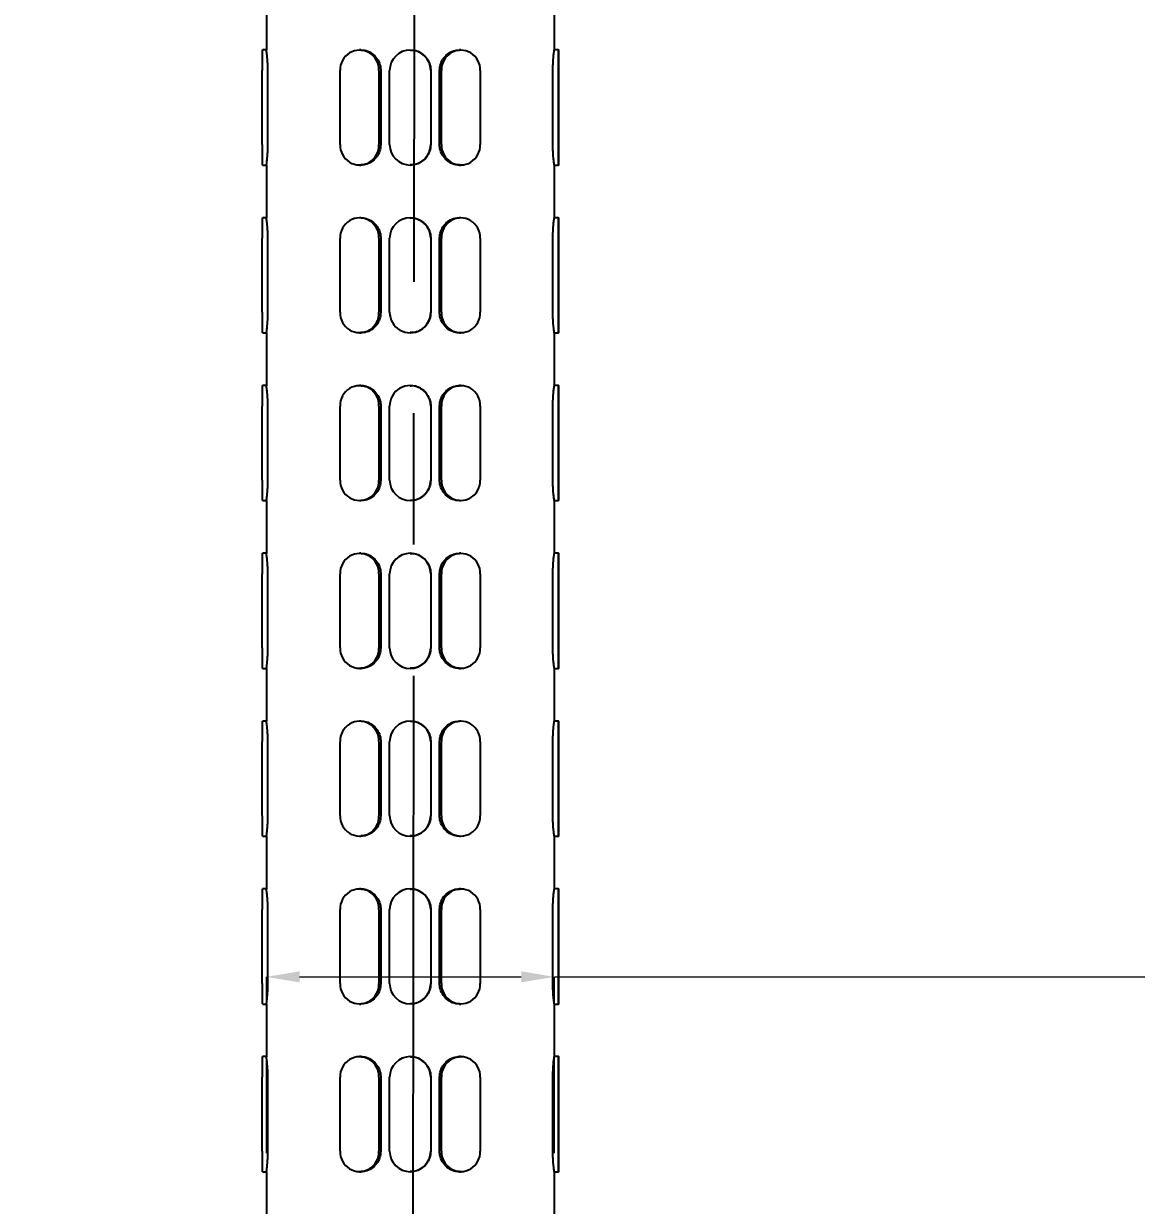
# Model space of a CAD drawing. Extents: x 0 to 3611, y 0 to 2646.
# Drawn here: x 292.1 to 426.5, y 1560 to 1702.8 of the extents above; entities that cross this region are included whole.
import ezdxf

# ---------------------------------------------------------------- set-up
doc = ezdxf.new("R2010")
doc.units = 0
doc.header["$LTSCALE"] = 10
doc.header["$MEASUREMENT"] = 0
doc.header["$PDMODE"] = 3
doc.header["$PDSIZE"] = -10
doc.linetypes.add('CENTER2', pattern=[28.575, 19.05, -3.175, 3.175, -3.175])
doc.layers.get('0').update_dxf_attribs({"linetype": 'CONTINUOUS'})
doc.layers.get('DEFPOINTS').update_dxf_attribs({"linetype": 'CONTINUOUS'})
doc.styles.add('Daelim Dimension', font='')
doc.styles.get('Daelim Dimension').set_extended_font_data('나눔고딕')
doc.dimstyles.new('DEFAULT', dxfattribs={"dimscale": 2, "dimtxt": 2, "dimasz": 2, "dimexe": 0, "dimexo": 2, "dimgap": 1, "dimtad": 1, "dimdec": 0, "dimzin": 9, "dimdsep": 46, "dimtxsty": 'Daelim Dimension', "dimcen": 0.5, "dimclrd": 5, "dimclre": 5, "dimclrt": 256, "dimadec": 1, "dimazin": 0, "dimtfac": 1, "dimtdec": 0, "dimtix": 1, "dimtmove": 0, "dimatfit": 3, "dimfxl": 1, "dimtolj": 1, "dimtzin": 1, "dimlwd": 9, "dimlwe": 9, "dimarcsym": 0})

# ---------------------------------------------------------------- blocks, each defined once
blk = doc.blocks.new('*D8')
at = {"color": 5, "lineweight": 9, "transparency": 16777216}
for p, q in [((321.4, 1566.29), (321.4, 1587.6)), ((325.4, 1587.6), (352.19, 1587.6)), ((356.19, 1566.29), (356.19, 1587.6)), ((356.19, 1587.6), (560.92, 1587.6))]:
    blk.add_line(p, q, dxfattribs=at)
at = {"color": 5, "transparency": 16777216}
for points in [[(325.4, 1588.27), (325.4, 1586.94), (321.4, 1587.6)], [(352.19, 1588.27), (352.19, 1586.94), (356.19, 1587.6)]]:
    blk.add_solid(points, dxfattribs=at)
at = {"layer": 'DEFPOINTS', "color": 0, "transparency": 16777216}
for p in [(356.19, 1587.6), (321.4, 1562.29), (356.19, 1562.29)]:
    blk.add_point(p, dxfattribs=at)
at = {"color": 7, "transparency": 16777216, "insert": (499.73, 1608.77), "char_height": 30, "attachment_point": 5, "style": 'Daelim Dimension'}
blk.add_mtext('\\A1;%%C35.5', dxfattribs=at)
blk = doc.blocks.new('*D10')
at = {"color": 5, "lineweight": 9, "transparency": 16777216}
for p, q in [((334.79, 1937.11), (142.25, 1937.11)), ((142.25, 1933.11), (142.25, 1041.11)), ((371.9, 1037.11), (142.25, 1037.11))]:
    blk.add_line(p, q, dxfattribs=at)
at = {"color": 5, "transparency": 16777216}
for points in [[(141.59, 1933.11), (142.92, 1933.11), (142.25, 1937.11)], [(141.59, 1041.11), (142.92, 1041.11), (142.25, 1037.11)]]:
    blk.add_solid(points, dxfattribs=at)
at = {"layer": 'DEFPOINTS', "color": 0, "transparency": 16777216}
for p in [(338.79, 1937.11), (142.25, 1037.11), (375.9, 1037.11)]:
    blk.add_point(p, dxfattribs=at)
at = {"color": 7, "transparency": 16777216, "insert": (123.92, 1487.11), "char_height": 30, "attachment_point": 5, "rotation": 90, "style": 'Daelim Dimension'}
blk.add_mtext('\\A1;900', dxfattribs=at)

msp = doc.modelspace()

# ---------------------------------------------------------------- linework, layer by layer
at = {"color": 1, "linetype": 'CENTER2', "ltscale": 0.5}
msp.add_line((339.32, 1766.84), (338.79, 1313.13), dxfattribs=at)
at = {"color": 7, "linetype": 'Continuous', "lineweight": 25}
for p, q in [((321.4, 1705.99), (321.4, 1699.57)), ((356.19, 1699.57), (356.19, 1705.99)), ((321.41, 1699.6), (320.91, 1699.6)), ((332.82, 1699.6), (332.65, 1699.6)), ((338.77, 1699.6), (338.77, 1699.6)), ((344.89, 1699.6), (344.72, 1699.6)), ((356.68, 1699.6), (356.18, 1699.6)), ((320.9, 1688.17), (320.9, 1697.11)), ((321.58, 1688.17), (321.58, 1697.11)), ((330.32, 1688.17), (330.32, 1697.11)), ((334.99, 1697.11), (334.99, 1688.17)), ((335.22, 1697.11), (335.22, 1688.17)), ((336.28, 1688.17), (336.28, 1697.11)), ((341.25, 1697.11), (341.25, 1688.17)), ((341.25, 1697.11), (341.25, 1688.17)), ((342.32, 1688.17), (342.32, 1697.11)), ((342.55, 1688.17), (342.55, 1697.11)), ((347.22, 1697.11), (347.22, 1688.17)), ((356, 1688.17), (356, 1697.11)), ((356.68, 1688.17), (356.68, 1697.11)), ((356.69, 1697.11), (356.69, 1688.17)), ((320.91, 1685.69), (321.41, 1685.69)), ((321.4, 1685.72), (321.4, 1679.29)), ((332.65, 1685.69), (332.82, 1685.69)), ((338.77, 1685.69), (338.77, 1685.69)), ((344.72, 1685.69), (344.89, 1685.69)), ((356.18, 1685.69), (356.68, 1685.69)), ((356.19, 1679.3), (356.19, 1685.72)), ((321.41, 1679.33), (320.91, 1679.33)), ((332.82, 1679.33), (332.65, 1679.33)), ((338.77, 1679.33), (338.77, 1679.33)), ((344.89, 1679.33), (344.72, 1679.33)), ((356.68, 1679.33), (356.18, 1679.33)), ((320.9, 1667.9), (320.9, 1676.84)), ((321.58, 1667.9), (321.58, 1676.84)), ((330.32, 1667.9), (330.32, 1676.84)), ((334.99, 1676.84), (334.99, 1667.9)), ((335.22, 1676.84), (335.22, 1667.9)), ((336.28, 1667.9), (336.28, 1676.84)), ((341.25, 1676.84), (341.25, 1667.9)), ((341.25, 1676.84), (341.25, 1667.9)), ((342.32, 1667.9), (342.32, 1676.84)), ((342.55, 1667.9), (342.55, 1676.84)), ((347.22, 1676.84), (347.22, 1667.9)), ((356, 1667.9), (356, 1676.84)), ((356.68, 1667.9), (356.68, 1676.84)), ((356.69, 1676.84), (356.69, 1667.9)), ((320.91, 1665.41), (321.41, 1665.41)), ((321.4, 1665.44), (321.4, 1659.02)), ((332.65, 1665.41), (332.82, 1665.41)), ((338.77, 1665.41), (338.77, 1665.41)), ((344.72, 1665.41), (344.89, 1665.41)), ((356.18, 1665.41), (356.68, 1665.41)), ((356.19, 1659.02), (356.19, 1665.45)), ((321.41, 1659.05), (320.91, 1659.05)), ((332.82, 1659.05), (332.65, 1659.05)), ((338.77, 1659.05), (338.77, 1659.05)), ((344.89, 1659.05), (344.72, 1659.05)), ((356.68, 1659.05), (356.18, 1659.05)), ((320.9, 1647.63), (320.9, 1656.57)), ((321.58, 1647.63), (321.58, 1656.57)), ((330.32, 1647.63), (330.32, 1656.57)), ((334.99, 1656.57), (334.99, 1647.63)), ((335.22, 1656.57), (335.22, 1647.63)), ((336.28, 1647.63), (336.28, 1656.57)), ((341.25, 1656.57), (341.25, 1647.63)), ((341.25, 1656.57), (341.25, 1647.63)), ((342.32, 1647.63), (342.32, 1656.57)), ((342.55, 1647.63), (342.55, 1656.57)), ((347.22, 1656.57), (347.22, 1647.63)), ((356, 1647.63), (356, 1656.57)), ((356.68, 1647.63), (356.68, 1656.57)), ((356.69, 1656.57), (356.69, 1647.63)), ((320.91, 1645.14), (321.41, 1645.14)), ((321.4, 1645.17), (321.4, 1638.75)), ((332.65, 1645.14), (332.82, 1645.14)), ((338.77, 1645.14), (338.77, 1645.14)), ((344.72, 1645.14), (344.89, 1645.14)), ((356.18, 1645.14), (356.68, 1645.14)), ((356.19, 1638.75), (356.19, 1645.17)), ((321.41, 1638.78), (320.91, 1638.78)), ((332.82, 1638.78), (332.65, 1638.78)), ((338.77, 1638.78), (338.77, 1638.78)), ((344.89, 1638.78), (344.72, 1638.78)), ((356.68, 1638.78), (356.18, 1638.78)), ((320.9, 1627.35), (320.9, 1636.3)), ((321.58, 1627.35), (321.58, 1636.3)), ((330.32, 1627.35), (330.32, 1636.3)), ((334.99, 1636.3), (334.99, 1627.35)), ((335.22, 1636.3), (335.22, 1627.35)), ((336.28, 1627.35), (336.28, 1636.3)), ((341.25, 1636.3), (341.25, 1627.35)), ((341.25, 1636.3), (341.25, 1627.35)), ((342.32, 1627.35), (342.32, 1636.3)), ((342.55, 1627.35), (342.55, 1636.3)), ((347.22, 1636.3), (347.22, 1627.35)), ((356, 1627.35), (356, 1636.3)), ((356.68, 1627.35), (356.68, 1636.3)), ((356.69, 1636.3), (356.69, 1627.35)), ((320.91, 1624.87), (321.41, 1624.87)), ((321.4, 1624.9), (321.4, 1618.48)), ((332.65, 1624.87), (332.82, 1624.87)), ((338.77, 1624.87), (338.77, 1624.87)), ((344.72, 1624.87), (344.89, 1624.87)), ((356.18, 1624.87), (356.68, 1624.87)), ((356.19, 1618.48), (356.19, 1624.9)), ((321.41, 1618.51), (320.91, 1618.51)), ((332.82, 1618.51), (332.65, 1618.51)), ((338.77, 1618.51), (338.77, 1618.51)), ((344.89, 1618.51), (344.72, 1618.51)), ((356.68, 1618.51), (356.18, 1618.51)), ((320.9, 1607.08), (320.9, 1616.02)), ((321.58, 1607.08), (321.58, 1616.02)), ((330.32, 1607.08), (330.32, 1616.02)), ((334.99, 1616.02), (334.99, 1607.08)), ((335.22, 1616.02), (335.22, 1607.08)), ((336.28, 1607.08), (336.28, 1616.02)), ((341.25, 1616.02), (341.25, 1607.08)), ((341.25, 1616.02), (341.25, 1607.08)), ((342.32, 1607.08), (342.32, 1616.02)), ((342.55, 1607.08), (342.55, 1616.02)), ((347.22, 1616.02), (347.22, 1607.08)), ((356, 1607.08), (356, 1616.02)), ((356.68, 1607.08), (356.68, 1616.02)), ((356.69, 1616.02), (356.69, 1607.08)), ((320.91, 1604.6), (321.41, 1604.6)), ((321.4, 1604.63), (321.4, 1598.2)), ((332.65, 1604.6), (332.82, 1604.6)), ((338.77, 1604.6), (338.77, 1604.6)), ((344.72, 1604.6), (344.89, 1604.6)), ((356.18, 1604.6), (356.68, 1604.6)), ((356.19, 1598.21), (356.19, 1604.63)), ((321.41, 1598.24), (320.91, 1598.24)), ((332.82, 1598.24), (332.65, 1598.24)), ((338.77, 1598.24), (338.77, 1598.24)), ((344.89, 1598.24), (344.72, 1598.24)), ((356.68, 1598.24), (356.18, 1598.24)), ((320.9, 1586.81), (320.9, 1595.75)), ((321.58, 1586.81), (321.58, 1595.75)), ((330.32, 1586.81), (330.32, 1595.75)), ((334.99, 1595.75), (334.99, 1586.81)), ((335.22, 1595.75), (335.22, 1586.81)), ((336.28, 1586.81), (336.28, 1595.75)), ((341.25, 1595.75), (341.25, 1586.81)), ((341.25, 1595.75), (341.25, 1586.81)), ((342.32, 1586.81), (342.32, 1595.75)), ((342.55, 1586.81), (342.55, 1595.75)), ((347.22, 1595.75), (347.22, 1586.81)), ((356, 1586.81), (356, 1595.75)), ((356.68, 1586.81), (356.68, 1595.75)), ((356.69, 1595.75), (356.69, 1586.81)), ((320.91, 1584.32), (321.41, 1584.32)), ((321.4, 1584.35), (321.4, 1577.93)), ((332.65, 1584.32), (332.82, 1584.32)), ((338.77, 1584.32), (338.77, 1584.32)), ((344.72, 1584.32), (344.89, 1584.32)), ((356.18, 1584.32), (356.68, 1584.32)), ((356.19, 1577.93), (356.19, 1584.36)), ((321.41, 1577.96), (320.91, 1577.96)), ((332.82, 1577.96), (332.65, 1577.96)), ((338.77, 1577.96), (338.77, 1577.96)), ((344.89, 1577.96), (344.72, 1577.96)), ((356.68, 1577.96), (356.18, 1577.96)), ((320.9, 1566.54), (320.9, 1575.48)), ((321.58, 1566.54), (321.58, 1575.48)), ((330.32, 1566.54), (330.32, 1575.48)), ((334.99, 1575.48), (334.99, 1566.54)), ((335.22, 1575.48), (335.22, 1566.54)), ((336.28, 1566.54), (336.28, 1575.48)), ((341.25, 1575.48), (341.25, 1566.54)), ((341.25, 1575.48), (341.25, 1566.54)), ((342.32, 1566.54), (342.32, 1575.48)), ((342.55, 1566.54), (342.55, 1575.48)), ((347.22, 1575.48), (347.22, 1566.54)), ((356, 1566.54), (356, 1575.48)), ((356.68, 1566.54), (356.68, 1575.48)), ((356.69, 1575.48), (356.69, 1566.54)), ((320.91, 1564.05), (321.41, 1564.05)), ((321.4, 1564.08), (321.4, 1557.66)), ((332.65, 1564.05), (332.82, 1564.05)), ((338.77, 1564.05), (338.77, 1564.05)), ((344.72, 1564.05), (344.89, 1564.05)), ((356.18, 1564.05), (356.68, 1564.05)), ((356.19, 1557.66), (356.19, 1564.08))]:
    msp.add_line(p, q, dxfattribs=at)
at = {"color": 7, "linetype": 'Continuous', "lineweight": 25, "flags": 128}
for points in [[(356.68, 1697.11), (356.68, 1698.07), (356.68, 1698.87), (356.68, 1699.41), (356.68, 1699.6), (356.68, 1699.41), (356.68, 1698.87), (356.69, 1698.07), (356.69, 1697.11)], [(356.69, 1688.17), (356.69, 1687.22), (356.68, 1686.41), (356.68, 1685.88), (356.68, 1685.69), (356.68, 1685.88), (356.68, 1686.41), (356.68, 1687.22), (356.68, 1688.17)], [(356.68, 1676.84), (356.68, 1677.79), (356.68, 1678.6), (356.68, 1679.14), (356.68, 1679.33), (356.68, 1679.14), (356.68, 1678.6), (356.69, 1677.79), (356.69, 1676.84)], [(356.69, 1667.9), (356.69, 1666.95), (356.68, 1666.14), (356.68, 1665.6), (356.68, 1665.41), (356.68, 1665.6), (356.68, 1666.14), (356.68, 1666.95), (356.68, 1667.9)], [(356.68, 1656.57), (356.68, 1657.52), (356.68, 1658.33), (356.68, 1658.86), (356.68, 1659.05), (356.68, 1658.86), (356.68, 1658.33), (356.69, 1657.52), (356.69, 1656.57)], [(356.69, 1647.63), (356.69, 1646.68), (356.68, 1645.87), (356.68, 1645.33), (356.68, 1645.14), (356.68, 1645.33), (356.68, 1645.87), (356.68, 1646.68), (356.68, 1647.63)], [(356.68, 1636.3), (356.68, 1637.25), (356.68, 1638.05), (356.68, 1638.59), (356.68, 1638.78), (356.68, 1638.59), (356.68, 1638.05), (356.69, 1637.25), (356.69, 1636.3)], [(356.69, 1627.35), (356.69, 1626.4), (356.68, 1625.6), (356.68, 1625.06), (356.68, 1624.87), (356.68, 1625.06), (356.68, 1625.6), (356.68, 1626.4), (356.68, 1627.35)], [(356.68, 1616.02), (356.68, 1616.98), (356.68, 1617.78), (356.68, 1618.32), (356.68, 1618.51), (356.68, 1618.32), (356.68, 1617.78), (356.69, 1616.98), (356.69, 1616.02)], [(356.69, 1607.08), (356.69, 1606.13), (356.68, 1605.32), (356.68, 1604.79), (356.68, 1604.6), (356.68, 1604.79), (356.68, 1605.32), (356.68, 1606.13), (356.68, 1607.08)], [(356.68, 1595.75), (356.68, 1596.7), (356.68, 1597.51), (356.68, 1598.05), (356.68, 1598.24), (356.68, 1598.05), (356.68, 1597.51), (356.69, 1596.7), (356.69, 1595.75)], [(356.69, 1586.81), (356.69, 1585.86), (356.68, 1585.05), (356.68, 1584.51), (356.68, 1584.32), (356.68, 1584.51), (356.68, 1585.05), (356.68, 1585.86), (356.68, 1586.81)], [(356.68, 1575.48), (356.68, 1576.43), (356.68, 1577.24), (356.68, 1577.77), (356.68, 1577.96), (356.68, 1577.77), (356.68, 1577.24), (356.69, 1576.43), (356.69, 1575.48)], [(356.69, 1566.54), (356.69, 1565.59), (356.68, 1564.78), (356.68, 1564.24), (356.68, 1564.05), (356.68, 1564.24), (356.68, 1564.78), (356.68, 1565.59), (356.68, 1566.54)]]:
    msp.add_lwpolyline(points, dxfattribs=at)
at = {"color": 7, "linetype": 'Continuous', "lineweight": 25}
for centre, radius, start, end in [((754.89, 1697.73), 433.99, 179.7539, 180.0817), ((332.65, 1697.23), 2.34, 357.1089, 182.8911), ((338.77, 1697.11), 2.48, 0, 180), ((344.89, 1697.23), 2.34, 357.1566, 182.8434), ((754.89, 1687.55), 433.99, 179.9183, 180.2461), ((332.65, 1688.05), 2.34, 177.1089, 2.8911), ((338.77, 1688.17), 2.48, 180, 0), ((344.89, 1688.05), 2.34, 177.1566, 2.8434), ((754.89, 1677.46), 433.99, 179.7539, 180.0817), ((332.65, 1676.96), 2.34, 357.1089, 182.8911), ((338.77, 1676.84), 2.48, 0, 180), ((344.89, 1676.96), 2.34, 357.1566, 182.8434), ((754.85, 1667.28), 433.95, 179.9183, 180.2461), ((332.65, 1667.78), 2.34, 177.1076, 2.8924), ((338.77, 1667.9), 2.48, 179.9991, 0.0009), ((344.89, 1667.78), 2.34, 177.1557, 2.8443), ((754.85, 1657.19), 433.95, 179.7539, 180.0817), ((332.65, 1656.69), 2.34, 357.1076, 182.8924), ((338.77, 1656.57), 2.48, 359.9991, 180.0009), ((344.89, 1656.69), 2.34, 357.1557, 182.8443), ((754.9, 1647.01), 434, 179.9183, 180.2461), ((332.65, 1647.51), 2.34, 177.1089, 2.8911), ((338.77, 1647.63), 2.48, 180, 0), ((344.89, 1647.51), 2.34, 177.1566, 2.8434), ((754.86, 1636.92), 433.96, 179.7539, 180.0817), ((332.65, 1636.41), 2.34, 357.1089, 182.8911), ((338.77, 1636.3), 2.48, 0, 180), ((344.89, 1636.41), 2.34, 357.1566, 182.8434), ((754.89, 1626.73), 433.99, 179.9183, 180.2461), ((332.65, 1627.24), 2.34, 177.1089, 2.8911), ((338.77, 1627.35), 2.48, 180, 0), ((344.89, 1627.24), 2.34, 177.1566, 2.8434), ((754.89, 1616.64), 433.99, 179.7539, 180.0817), ((332.65, 1616.14), 2.34, 357.1089, 182.8911), ((338.77, 1616.02), 2.48, 0, 180), ((344.89, 1616.14), 2.34, 357.1566, 182.8434), ((754.89, 1606.46), 433.99, 179.9183, 180.2461), ((332.65, 1606.96), 2.34, 177.1089, 2.8911), ((338.77, 1607.08), 2.48, 180, 0), ((344.89, 1606.96), 2.34, 177.1566, 2.8434), ((754.89, 1596.37), 433.99, 179.7539, 180.0817), ((332.65, 1595.87), 2.34, 357.1089, 182.8911), ((338.77, 1595.75), 2.48, 0, 180), ((344.89, 1595.87), 2.34, 357.1566, 182.8434), ((754.89, 1586.19), 433.99, 179.9183, 180.2461), ((332.65, 1586.69), 2.34, 177.1089, 2.8911), ((338.77, 1586.81), 2.48, 180, 0), ((344.89, 1586.69), 2.34, 177.1566, 2.8434), ((754.9, 1576.1), 434, 179.7539, 180.0817), ((332.65, 1575.6), 2.34, 357.1089, 182.8911), ((338.77, 1575.48), 2.48, 0, 180), ((344.89, 1575.6), 2.34, 357.1566, 182.8434), ((754.89, 1565.92), 433.99, 179.9183, 180.2461), ((332.65, 1566.42), 2.34, 177.1089, 2.8911), ((338.77, 1566.54), 2.48, 180, 0), ((344.89, 1566.42), 2.34, 177.1566, 2.8434)]:
    msp.add_arc(centre, radius, start, end, dxfattribs=at)
for points, knots in [([(321.58, 1697.11), (321.57, 1697.39), (321.57, 1697.95), (321.51, 1698.69), (321.45, 1699.25), (321.41, 1699.57), (321.41, 1699.57), (321.41, 1699.57)], [0, 0, 0, 0, 0.214723, 0.429384, 0.645437, 0.862409, 1, 1, 1, 1]), ([(332.83, 1699.57), (332.91, 1699.58), (333.25, 1699.61), (333.86, 1699.39), (334.53, 1698.92), (335.01, 1698.22), (335.2, 1697.58), (335.21, 1697.21), (335.22, 1697.11)], [0, 0, 0, 0, 0.070496, 0.282949, 0.496153, 0.711262, 0.926475, 1, 1, 1, 1]), ([(338.77, 1699.57), (338.86, 1699.58), (339.23, 1699.61), (339.86, 1699.39), (340.55, 1698.92), (341.04, 1698.22), (341.24, 1697.58), (341.25, 1697.21), (341.25, 1697.11)], [0, 0, 0, 0, 0.070496, 0.282948, 0.496153, 0.711262, 0.926475, 1, 1, 1, 1]), ([(342.32, 1697.11), (342.35, 1697.39), (342.4, 1697.95), (342.82, 1698.69), (343.43, 1699.25), (344.1, 1699.57), (344.54, 1699.57), (344.72, 1699.57)], [0, 0, 0, 0, 0.213251, 0.426439, 0.64101, 0.856495, 1, 1, 1, 1]), ([(356, 1697.11), (356.01, 1697.39), (356.02, 1697.95), (356.07, 1698.69), (356.13, 1699.25), (356.18, 1699.57), (356.18, 1699.57), (356.18, 1699.57)], [0, 0, 0, 0, 0.211987, 0.423911, 0.637211, 0.851417, 1, 1, 1, 1]), ([(321.41, 1685.72), (321.41, 1685.71), (321.4, 1685.68), (321.43, 1685.9), (321.49, 1686.37), (321.55, 1687.06), (321.58, 1687.7), (321.58, 1688.08), (321.58, 1688.17)], [0, 0, 0, 0, 0.06492, 0.278647, 0.49313, 0.709516, 0.926034, 1, 1, 1, 1]), ([(335.22, 1688.17), (335.19, 1687.89), (335.14, 1687.34), (334.72, 1686.6), (334.11, 1686.04), (333.44, 1685.72), (333, 1685.72), (332.82, 1685.72)], [0, 0, 0, 0, 0.21325, 0.426451, 0.641012, 0.856494, 1, 1, 1, 1]), ([(341.25, 1688.17), (341.23, 1687.89), (341.17, 1687.34), (340.75, 1686.6), (340.12, 1686.04), (339.42, 1685.72), (338.96, 1685.72), (338.77, 1685.72)], [0, 0, 0, 0, 0.21325, 0.426451, 0.641012, 0.856494, 1, 1, 1, 1]), ([(344.72, 1685.72), (344.63, 1685.71), (344.29, 1685.67), (343.68, 1685.9), (343.01, 1686.37), (342.53, 1687.06), (342.34, 1687.7), (342.33, 1688.08), (342.32, 1688.17)], [0, 0, 0, 0, 0.070496, 0.282948, 0.496152, 0.711248, 0.926475, 1, 1, 1, 1]), ([(356.18, 1685.72), (356.18, 1685.71), (356.19, 1685.67), (356.15, 1685.9), (356.09, 1686.37), (356.03, 1687.06), (356.01, 1687.7), (356, 1688.08), (356, 1688.17)], [0, 0, 0, 0, 0.076828, 0.287832, 0.499584, 0.713215, 0.926976, 1, 1, 1, 1]), ([(321.58, 1676.84), (321.57, 1677.12), (321.57, 1677.67), (321.51, 1678.42), (321.45, 1678.98), (321.41, 1679.29), (321.41, 1679.29), (321.41, 1679.29)], [0, 0, 0, 0, 0.214723, 0.429384, 0.645437, 0.862409, 1, 1, 1, 1]), ([(332.83, 1679.3), (332.91, 1679.3), (333.25, 1679.34), (333.86, 1679.11), (334.53, 1678.64), (335.01, 1677.95), (335.2, 1677.31), (335.21, 1676.94), (335.22, 1676.84)], [0, 0, 0, 0, 0.070497, 0.282949, 0.496154, 0.711262, 0.926475, 1, 1, 1, 1]), ([(338.77, 1679.3), (338.86, 1679.3), (339.23, 1679.34), (339.86, 1679.11), (340.55, 1678.64), (341.04, 1677.95), (341.24, 1677.31), (341.25, 1676.94), (341.25, 1676.84)], [0, 0, 0, 0, 0.070497, 0.282949, 0.496153, 0.711262, 0.926475, 1, 1, 1, 1]), ([(342.32, 1676.84), (342.35, 1677.12), (342.4, 1677.67), (342.82, 1678.42), (343.43, 1678.98), (344.1, 1679.3), (344.54, 1679.3), (344.72, 1679.3)], [0, 0, 0, 0, 0.213251, 0.426439, 0.641011, 0.856495, 1, 1, 1, 1]), ([(356, 1676.84), (356.01, 1677.12), (356.02, 1677.67), (356.07, 1678.42), (356.13, 1678.98), (356.18, 1679.3), (356.18, 1679.3), (356.18, 1679.3)], [0, 0, 0, 0, 0.211987, 0.423911, 0.637211, 0.851417, 1, 1, 1, 1]), ([(321.41, 1665.44), (321.41, 1665.44), (321.4, 1665.4), (321.43, 1665.63), (321.49, 1666.1), (321.55, 1666.79), (321.58, 1667.43), (321.58, 1667.8), (321.58, 1667.9)], [0, 0, 0, 0, 0.064921, 0.2786503, 0.4931324, 0.7095172, 0.9260344, 1, 1, 1, 1]), ([(335.22, 1667.9), (335.19, 1667.62), (335.14, 1667.07), (334.72, 1666.32), (334.11, 1665.76), (333.44, 1665.44), (333, 1665.44), (332.82, 1665.44)], [0, 0, 0, 0, 0.213248, 0.426447, 0.641016, 0.856496, 1, 1, 1, 1]), ([(341.25, 1667.9), (341.23, 1667.62), (341.17, 1667.07), (340.75, 1666.32), (340.12, 1665.76), (339.42, 1665.44), (338.96, 1665.44), (338.77, 1665.44)], [0, 0, 0, 0, 0.213248, 0.426447, 0.641016, 0.856496, 1, 1, 1, 1]), ([(344.72, 1665.44), (344.63, 1665.44), (344.29, 1665.4), (343.68, 1665.63), (343.01, 1666.1), (342.53, 1666.79), (342.34, 1667.43), (342.33, 1667.8), (342.32, 1667.9)], [0, 0, 0, 0, 0.070496, 0.282951, 0.496154, 0.711249, 0.926475, 1, 1, 1, 1]), ([(356.18, 1665.45), (356.18, 1665.44), (356.19, 1665.4), (356.15, 1665.63), (356.09, 1666.1), (356.03, 1666.79), (356.01, 1667.43), (356, 1667.8), (356, 1667.9)], [0, 0, 0, 0, 0.076828, 0.287836, 0.499587, 0.713216, 0.926976, 1, 1, 1, 1]), ([(321.58, 1656.57), (321.57, 1656.85), (321.57, 1657.4), (321.51, 1658.15), (321.45, 1658.7), (321.41, 1659.02), (321.41, 1659.02), (321.41, 1659.02)], [0, 0, 0, 0, 0.214721, 0.429392, 0.645442, 0.862412, 1, 1, 1, 1]), ([(332.83, 1659.02), (332.91, 1659.03), (333.25, 1659.07), (333.86, 1658.84), (334.53, 1658.37), (335.01, 1657.68), (335.2, 1657.04), (335.21, 1656.66), (335.22, 1656.57)], [0, 0, 0, 0, 0.070496, 0.282952, 0.496155, 0.711249, 0.926475, 1, 1, 1, 1]), ([(338.77, 1659.02), (338.86, 1659.03), (339.23, 1659.07), (339.86, 1658.84), (340.55, 1658.37), (341.04, 1657.68), (341.24, 1657.04), (341.25, 1656.66), (341.25, 1656.57)], [0, 0, 0, 0, 0.070496, 0.282951, 0.496154, 0.711249, 0.926475, 1, 1, 1, 1]), ([(342.32, 1656.57), (342.35, 1656.85), (342.4, 1657.4), (342.82, 1658.14), (343.43, 1658.7), (344.1, 1659.02), (344.54, 1659.02), (344.72, 1659.02)], [0, 0, 0, 0, 0.213248, 0.426447, 0.641016, 0.856497, 1, 1, 1, 1]), ([(356, 1656.57), (356.01, 1656.85), (356.02, 1657.4), (356.07, 1658.14), (356.13, 1658.7), (356.18, 1659.03), (356.18, 1659.02), (356.18, 1659.02)], [0, 0, 0, 0, 0.211984, 0.423919, 0.637216, 0.851419, 1, 1, 1, 1]), ([(321.41, 1645.17), (321.41, 1645.16), (321.4, 1645.13), (321.43, 1645.35), (321.49, 1645.82), (321.55, 1646.52), (321.58, 1647.16), (321.58, 1647.53), (321.58, 1647.63)], [0, 0, 0, 0, 0.064921, 0.278654, 0.493139, 0.709528, 0.926049, 1, 1, 1, 1]), ([(335.22, 1647.63), (335.19, 1647.35), (335.14, 1646.79), (334.72, 1646.05), (334.11, 1645.49), (333.44, 1645.17), (333, 1645.17), (332.82, 1645.17)], [0, 0, 0, 0, 0.213236, 0.426438, 0.641011, 0.856494, 1, 1, 1, 1]), ([(341.25, 1647.63), (341.23, 1647.35), (341.17, 1646.79), (340.75, 1646.05), (340.12, 1645.49), (339.42, 1645.17), (338.96, 1645.17), (338.77, 1645.17)], [0, 0, 0, 0, 0.213236, 0.426438, 0.64101, 0.856494, 1, 1, 1, 1]), ([(344.72, 1645.17), (344.63, 1645.16), (344.29, 1645.13), (343.68, 1645.35), (343.01, 1645.82), (342.53, 1646.52), (342.34, 1647.16), (342.33, 1647.53), (342.32, 1647.63)], [0, 0, 0, 0, 0.070497, 0.282955, 0.496162, 0.71126, 0.926489, 1, 1, 1, 1]), ([(356.18, 1645.17), (356.18, 1645.16), (356.19, 1645.13), (356.15, 1645.35), (356.09, 1645.82), (356.03, 1646.52), (356.01, 1647.16), (356, 1647.53), (356, 1647.63)], [0, 0, 0, 0, 0.076828, 0.28784, 0.499594, 0.713227, 0.92699, 1, 1, 1, 1]), ([(321.58, 1636.3), (321.57, 1636.57), (321.57, 1637.13), (321.51, 1637.87), (321.45, 1638.43), (321.41, 1638.75), (321.41, 1638.75), (321.41, 1638.75)], [0, 0, 0, 0, 0.214723, 0.429396, 0.645438, 0.86241, 1, 1, 1, 1]), ([(332.83, 1638.75), (332.91, 1638.76), (333.25, 1638.79), (333.86, 1638.57), (334.53, 1638.1), (335.01, 1637.41), (335.2, 1636.77), (335.21, 1636.39), (335.22, 1636.3)], [0, 0, 0, 0, 0.070496, 0.282952, 0.496155, 0.711249, 0.926475, 1, 1, 1, 1]), ([(338.77, 1638.75), (338.86, 1638.76), (339.23, 1638.79), (339.86, 1638.57), (340.55, 1638.1), (341.04, 1637.41), (341.24, 1636.77), (341.25, 1636.39), (341.25, 1636.3)], [0, 0, 0, 0, 0.070496, 0.282951, 0.496154, 0.711249, 0.926475, 1, 1, 1, 1]), ([(342.32, 1636.3), (342.35, 1636.57), (342.4, 1637.13), (342.82, 1637.87), (343.43, 1638.43), (344.1, 1638.75), (344.54, 1638.75), (344.72, 1638.75)], [0, 0, 0, 0, 0.21325, 0.426451, 0.641012, 0.856495, 1, 1, 1, 1]), ([(356, 1636.3), (356.01, 1636.57), (356.02, 1637.13), (356.07, 1637.87), (356.13, 1638.43), (356.18, 1638.75), (356.18, 1638.75), (356.18, 1638.75)], [0, 0, 0, 0, 0.211986, 0.423923, 0.637212, 0.851418, 1, 1, 1, 1]), ([(321.41, 1624.9), (321.41, 1624.89), (321.4, 1624.86), (321.43, 1625.08), (321.49, 1625.55), (321.55, 1626.24), (321.58, 1626.88), (321.58, 1627.26), (321.58, 1627.35)], [0, 0, 0, 0, 0.064921, 0.278647, 0.493131, 0.70953, 0.926034, 1, 1, 1, 1]), ([(335.22, 1627.35), (335.19, 1627.08), (335.14, 1626.52), (334.72, 1625.78), (334.11, 1625.22), (333.44, 1624.9), (333, 1624.9), (332.82, 1624.9)], [0, 0, 0, 0, 0.213251, 0.426439, 0.641011, 0.856494, 1, 1, 1, 1]), ([(341.25, 1627.35), (341.23, 1627.08), (341.17, 1626.52), (340.75, 1625.78), (340.12, 1625.22), (339.42, 1624.9), (338.96, 1624.9), (338.77, 1624.9)], [0, 0, 0, 0, 0.213251, 0.426439, 0.64101, 0.856494, 1, 1, 1, 1]), ([(344.72, 1624.9), (344.63, 1624.89), (344.29, 1624.86), (343.68, 1625.08), (343.01, 1625.55), (342.53, 1626.24), (342.34, 1626.88), (342.33, 1627.26), (342.32, 1627.35)], [0, 0, 0, 0, 0.070496, 0.282948, 0.496153, 0.711262, 0.926475, 1, 1, 1, 1]), ([(356.18, 1624.9), (356.18, 1624.89), (356.19, 1624.86), (356.15, 1625.08), (356.09, 1625.55), (356.03, 1626.24), (356.01, 1626.88), (356, 1627.26), (356, 1627.35)], [0, 0, 0, 0, 0.076828, 0.287833, 0.499585, 0.713229, 0.926976, 1, 1, 1, 1]), ([(321.58, 1616.02), (321.57, 1616.3), (321.57, 1616.86), (321.51, 1617.6), (321.45, 1618.16), (321.41, 1618.48), (321.41, 1618.48), (321.41, 1618.48)], [0, 0, 0, 0, 0.214723, 0.429384, 0.645437, 0.862409, 1, 1, 1, 1]), ([(332.83, 1618.48), (332.91, 1618.49), (333.25, 1618.52), (333.86, 1618.3), (334.53, 1617.83), (335.01, 1617.13), (335.2, 1616.49), (335.21, 1616.12), (335.22, 1616.02)], [0, 0, 0, 0, 0.070496, 0.282948, 0.496152, 0.711248, 0.926475, 1, 1, 1, 1]), ([(338.77, 1618.48), (338.86, 1618.49), (339.23, 1618.52), (339.86, 1618.3), (340.55, 1617.83), (341.04, 1617.13), (341.24, 1616.49), (341.25, 1616.12), (341.25, 1616.02)], [0, 0, 0, 0, 0.070496, 0.282948, 0.496152, 0.711248, 0.926475, 1, 1, 1, 1]), ([(342.32, 1616.02), (342.35, 1616.3), (342.4, 1616.86), (342.82, 1617.6), (343.43, 1618.16), (344.1, 1618.48), (344.54, 1618.48), (344.72, 1618.48)], [0, 0, 0, 0, 0.213251, 0.426439, 0.64101, 0.856495, 1, 1, 1, 1]), ([(356, 1616.02), (356.01, 1616.3), (356.02, 1616.86), (356.07, 1617.6), (356.13, 1618.16), (356.18, 1618.48), (356.18, 1618.48), (356.18, 1618.48)], [0, 0, 0, 0, 0.211987, 0.423911, 0.637211, 0.851417, 1, 1, 1, 1]), ([(321.41, 1604.63), (321.41, 1604.62), (321.4, 1604.59), (321.43, 1604.81), (321.49, 1605.28), (321.55, 1605.97), (321.58, 1606.61), (321.58, 1606.99), (321.58, 1607.08)], [0, 0, 0, 0, 0.064921, 0.278647, 0.493131, 0.70953, 0.926034, 1, 1, 1, 1]), ([(335.22, 1607.08), (335.19, 1606.8), (335.14, 1606.25), (334.72, 1605.51), (334.11, 1604.95), (333.44, 1604.63), (333, 1604.63), (332.82, 1604.63)], [0, 0, 0, 0, 0.213251, 0.426439, 0.641011, 0.856494, 1, 1, 1, 1]), ([(341.25, 1607.08), (341.23, 1606.8), (341.17, 1606.25), (340.75, 1605.51), (340.12, 1604.95), (339.42, 1604.63), (338.96, 1604.63), (338.77, 1604.63)], [0, 0, 0, 0, 0.213251, 0.426439, 0.64101, 0.856494, 1, 1, 1, 1]), ([(344.72, 1604.63), (344.63, 1604.62), (344.29, 1604.58), (343.68, 1604.81), (343.01, 1605.28), (342.53, 1605.97), (342.34, 1606.61), (342.33, 1606.99), (342.32, 1607.08)], [0, 0, 0, 0, 0.070496, 0.282948, 0.496153, 0.711262, 0.926475, 1, 1, 1, 1]), ([(356.18, 1604.63), (356.18, 1604.62), (356.19, 1604.58), (356.15, 1604.81), (356.09, 1605.28), (356.03, 1605.97), (356.01, 1606.61), (356, 1606.99), (356, 1607.08)], [0, 0, 0, 0, 0.076828, 0.287833, 0.499585, 0.713229, 0.926976, 1, 1, 1, 1]), ([(321.58, 1595.75), (321.57, 1596.03), (321.57, 1596.58), (321.51, 1597.33), (321.45, 1597.89), (321.41, 1598.2), (321.41, 1598.2), (321.41, 1598.2)], [0, 0, 0, 0, 0.214723, 0.429384, 0.645437, 0.862409, 1, 1, 1, 1]), ([(332.83, 1598.21), (332.91, 1598.21), (333.25, 1598.25), (333.86, 1598.02), (334.53, 1597.55), (335.01, 1596.86), (335.2, 1596.22), (335.21, 1595.85), (335.22, 1595.75)], [0, 0, 0, 0, 0.070496, 0.282949, 0.496153, 0.711262, 0.926475, 1, 1, 1, 1]), ([(338.77, 1598.21), (338.86, 1598.21), (339.23, 1598.25), (339.86, 1598.02), (340.55, 1597.55), (341.04, 1596.86), (341.24, 1596.22), (341.25, 1595.85), (341.25, 1595.75)], [0, 0, 0, 0, 0.070496, 0.282948, 0.496153, 0.711262, 0.926475, 1, 1, 1, 1]), ([(342.32, 1595.75), (342.35, 1596.03), (342.4, 1596.58), (342.82, 1597.33), (343.43, 1597.89), (344.1, 1598.21), (344.54, 1598.21), (344.72, 1598.21)], [0, 0, 0, 0, 0.213251, 0.426439, 0.64101, 0.856495, 1, 1, 1, 1]), ([(356, 1595.75), (356.01, 1596.03), (356.02, 1596.58), (356.07, 1597.33), (356.13, 1597.89), (356.18, 1598.21), (356.18, 1598.21), (356.18, 1598.21)], [0, 0, 0, 0, 0.211987, 0.423911, 0.637211, 0.851417, 1, 1, 1, 1]), ([(321.41, 1584.35), (321.41, 1584.35), (321.4, 1584.31), (321.43, 1584.54), (321.49, 1585.01), (321.55, 1585.7), (321.58, 1586.34), (321.58, 1586.71), (321.58, 1586.81)], [0, 0, 0, 0, 0.06492, 0.278647, 0.49313, 0.709516, 0.926034, 1, 1, 1, 1]), ([(335.22, 1586.81), (335.19, 1586.53), (335.14, 1585.98), (334.72, 1585.23), (334.11, 1584.67), (333.44, 1584.35), (333, 1584.35), (332.82, 1584.35)], [0, 0, 0, 0, 0.21325, 0.426451, 0.641012, 0.856494, 1, 1, 1, 1]), ([(341.25, 1586.81), (341.23, 1586.53), (341.17, 1585.98), (340.75, 1585.23), (340.12, 1584.67), (339.42, 1584.35), (338.96, 1584.35), (338.77, 1584.35)], [0, 0, 0, 0, 0.21325, 0.426451, 0.641012, 0.856494, 1, 1, 1, 1]), ([(344.72, 1584.35), (344.63, 1584.35), (344.29, 1584.31), (343.68, 1584.54), (343.01, 1585.01), (342.53, 1585.7), (342.34, 1586.34), (342.33, 1586.71), (342.32, 1586.81)], [0, 0, 0, 0, 0.070496, 0.282948, 0.496152, 0.711248, 0.926475, 1, 1, 1, 1]), ([(356.18, 1584.36), (356.18, 1584.35), (356.19, 1584.31), (356.15, 1584.54), (356.09, 1585.01), (356.03, 1585.7), (356.01, 1586.34), (356, 1586.71), (356, 1586.81)], [0, 0, 0, 0, 0.076828, 0.287832, 0.499584, 0.713215, 0.926976, 1, 1, 1, 1]), ([(321.58, 1575.48), (321.57, 1575.76), (321.57, 1576.31), (321.51, 1577.06), (321.45, 1577.61), (321.41, 1577.93), (321.41, 1577.93), (321.41, 1577.93)], [0, 0, 0, 0, 0.2147086, 0.4293828, 0.6454365, 0.8624089, 1, 1, 1, 1]), ([(332.83, 1577.93), (332.91, 1577.94), (333.25, 1577.98), (333.86, 1577.75), (334.53, 1577.28), (335.01, 1576.59), (335.2, 1575.95), (335.21, 1575.57), (335.22, 1575.48)], [0, 0, 0, 0, 0.070497, 0.28295, 0.496164, 0.711261, 0.926475, 1, 1, 1, 1]), ([(338.77, 1577.93), (338.86, 1577.94), (339.23, 1577.98), (339.86, 1577.75), (340.55, 1577.28), (341.04, 1576.59), (341.24, 1575.95), (341.25, 1575.57), (341.25, 1575.48)], [0, 0, 0, 0, 0.070497, 0.28295, 0.496164, 0.711261, 0.926475, 1, 1, 1, 1]), ([(342.32, 1575.48), (342.35, 1575.76), (342.4, 1576.31), (342.82, 1577.05), (343.43, 1577.61), (344.1, 1577.93), (344.54, 1577.93), (344.72, 1577.93)], [0, 0, 0, 0, 0.213236, 0.426438, 0.64101, 0.856495, 1, 1, 1, 1]), ([(356, 1575.48), (356.01, 1575.76), (356.02, 1576.31), (356.07, 1577.05), (356.13, 1577.61), (356.18, 1577.94), (356.18, 1577.93), (356.18, 1577.93)], [0, 0, 0, 0, 0.211972, 0.42391, 0.63721, 0.851417, 1, 1, 1, 1]), ([(321.41, 1564.08), (321.41, 1564.07), (321.4, 1564.04), (321.43, 1564.26), (321.49, 1564.73), (321.55, 1565.43), (321.58, 1566.07), (321.58, 1566.44), (321.58, 1566.54)], [0, 0, 0, 0, 0.064921, 0.278647, 0.49313, 0.709523, 0.926034, 1, 1, 1, 1]), ([(335.22, 1566.54), (335.19, 1566.26), (335.14, 1565.7), (334.72, 1564.96), (334.11, 1564.4), (333.44, 1564.08), (333, 1564.08), (332.82, 1564.08)], [0, 0, 0, 0, 0.21325, 0.426445, 0.641011, 0.856494, 1, 1, 1, 1]), ([(341.25, 1566.54), (341.23, 1566.26), (341.17, 1565.7), (340.75, 1564.96), (340.12, 1564.4), (339.42, 1564.08), (338.96, 1564.08), (338.77, 1564.08)], [0, 0, 0, 0, 0.21325, 0.426445, 0.641011, 0.856494, 1, 1, 1, 1]), ([(344.72, 1564.08), (344.63, 1564.07), (344.29, 1564.04), (343.68, 1564.26), (343.01, 1564.73), (342.53, 1565.43), (342.34, 1566.07), (342.33, 1566.44), (342.32, 1566.54)], [0, 0, 0, 0, 0.070496, 0.282948, 0.496153, 0.711255, 0.926475, 1, 1, 1, 1]), ([(356.18, 1564.08), (356.18, 1564.07), (356.19, 1564.04), (356.15, 1564.26), (356.09, 1564.73), (356.03, 1565.43), (356.01, 1566.07), (356, 1566.44), (356, 1566.54)], [0, 0, 0, 0, 0.076828, 0.287833, 0.499585, 0.713222, 0.926976, 1, 1, 1, 1])]:
    msp.add_open_spline(points, degree=3, knots=knots, dxfattribs=at)

# ---------------------------------------------------------------- dimensions: what is measured, and where the dimension line sits
dim = msp.add_linear_dim(base=(142.25, 1037.11), p1=(338.79, 1937.11), p2=(375.9, 1037.11), angle=90, dimstyle='DEFAULT', override={"dimtxt": 15, "dimclrd": 5, "dimclre": 5, "dimclrt": 7})
dim.commit()
dim.dimension.update_dxf_attribs({"geometry": '*D10', "text_midpoint": (123.92, 1487.11)})
at = {"color": 5}
dim = msp.add_linear_dim(base=(356.19, 1587.6), p1=(321.4, 1562.29), p2=(356.19, 1562.29), text='%%C35.5', dimstyle='DEFAULT', override={"dimtxt": 15, "dimclrd": 5, "dimclre": 5, "dimclrt": 7}, dxfattribs=at)
dim.commit()
dim.dimension.update_dxf_attribs({"geometry": '*D8', "text_midpoint": (499.73, 1587.6), "dimtype": 128})

doc.saveas('drawing.dxf')
